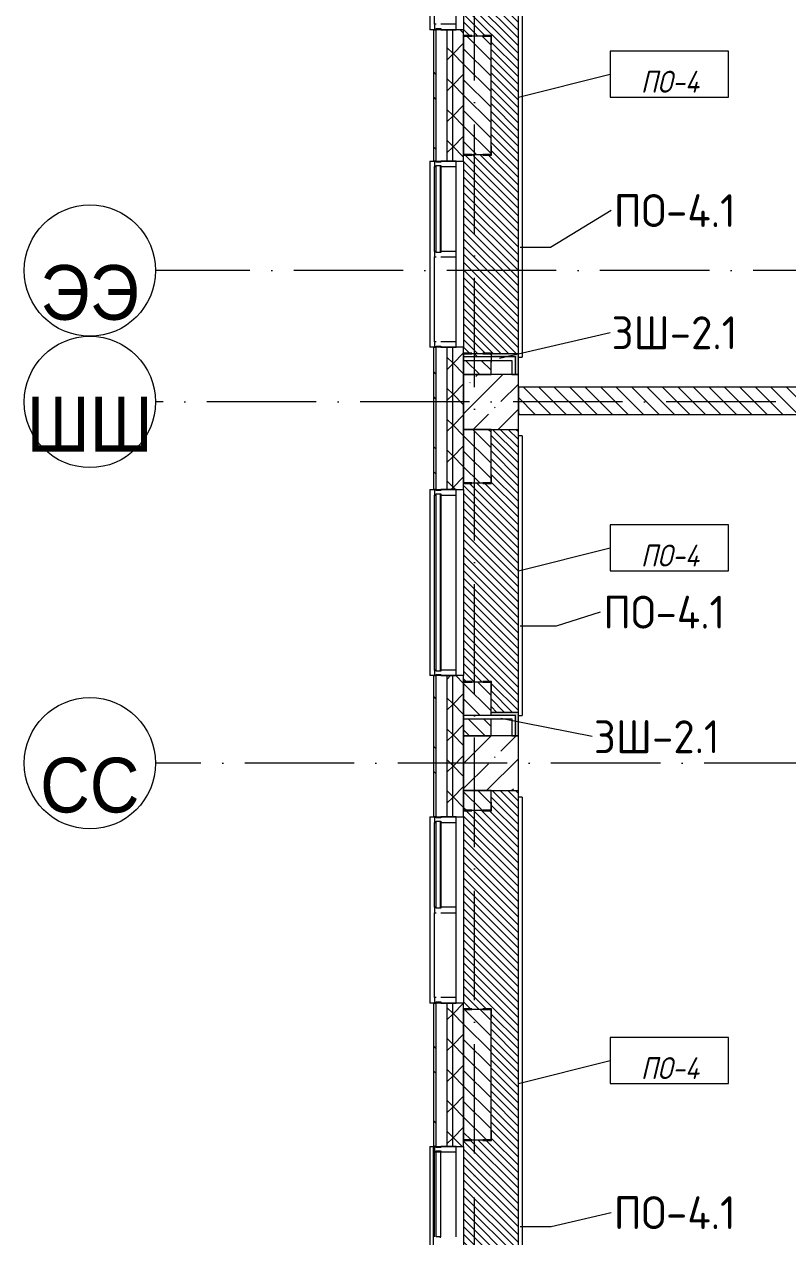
# Model space of a CAD drawing. Header units: millimetres. Extents: x -6467 to 106027, y -7090 to 195095.
# Drawn here: x -6467 to 513, y 68956 to 80031 of the extents above; entities that cross this region are included whole.
import ezdxf

# ---------------------------------------------------------------- set-up
doc = ezdxf.new("R2010")
doc.units = ezdxf.units.MM
doc.linetypes.add('50_200_ШТРИХ_1Т_ш5_п1_п1_', pattern=[1400, 1000, -200, 0, -200])
for name, color, linetype, lineweight in [('A-FLOR', 7, 'Continuous', 9), ('A-FLOR-IDEN', 7, 'Continuous', 9), ('A-GLAZ', 7, 'Continuous', 5), ('A-GLAZ-CWMG', 7, 'Continuous', 9), ('A-GLAZ-CWMG-1', 7, 'Continuous', 20), ('A-WALL', 7, 'Continuous', 5), ('A-WALL-FNSH-1', 7, 'Continuous', 5), ('A-WALL-IDEN', 7, 'Continuous', 9), ('I-WALL', 7, 'Continuous', 5), ('S-COLS', 7, 'Continuous', 9), ('S-COLS-1', 7, 'Continuous', 5)]:
    doc.layers.add(name, color=color, linetype=linetype, lineweight=lineweight)
for name, color, linetype, lineweight, true_color in [('A-FLOR-PATT-1', 7, 'Continuous', 5, 0xd61c12), ('A-GENM-1', 7, 'Continuous', 9, 0xaaaaaa), ('A-GENM-2', 7, 'Continuous', 20, 0xaaaaaa), ('A-WALL-1', 7, 'Continuous', 5, 0x77b143), ('A-WALL-3', 7, 'Continuous', 5, 0x787878), ('Оси-1', 7, 'Continuous', 20, 0xaaaaaa), ('Оси-2', 7, 'Continuous', 9, 0xaaaaaa), ('Оси-3', 7, '50_200_ШТРИХ_1Т_ш5_п1_п1_', 9, 0xaaaaaa)]:
    doc.layers.add(name, color=color, linetype=linetype, lineweight=lineweight, true_color=true_color)
doc.styles.add('Arial', font='arial.ttf', dxfattribs={"width": 0.9, "height": 500})
doc.styles.add('GOST Common', font='', dxfattribs={"height": 300})
doc.styles.add('GOST Common_I', font='', dxfattribs={"width": 0.9, "height": 200})
doc.styles.get('GOST Common').set_extended_font_data('GOST Common')
doc.styles.get('GOST Common_I').set_extended_font_data('GOST Common', italic=True)
pattern_1 = [(135, (0, 0), (-70.71068, -70.71068), [])]
pattern_2 = [(45, (0, 0), (-228.0985, 228.0985), []), (45, (228.1, 0), (-228.0985, 228.0985), [403.225, -80.645, 6.706, -73.939])]
pattern_3 = [(45, (0, 0), (-141.42136, 141.42136), []), (135, (0, 0), (-141.42136, -141.42136), [])]

# ---------------------------------------------------------------- blocks, each defined once
blk = doc.blocks.new('Прямоугольный импост - Импост структурный с накладкой - 180мм-22437098-АИ_План этажа Радиаторы_2')
at = {"layer": 'A-GLAZ-CWMG-1'}
for p, q in [((-50, 0), (-50, 17)), ((-50, 17), (0, 17)), ((-40, 0), (-50, 0)), ((-40, -40), (-40, 0)), ((0, 0), (-10, 0)), ((-10, 0), (-10, -40)), ((0, 17), (0, 0)), ((-50, -180), (-50, -40)), ((-50, -40), (-40, -40)), ((-10, -40), (0, -40)), ((0, -40), (0, -180)), ((0, -180), (-50, -180))]:
    blk.add_line(p, q, dxfattribs=at)
blk = doc.blocks.new('Прямоугольный импост - Импост структурный с накладкой - 180мм-22437099-АИ_План этажа Радиаторы_2')
at = {"layer": 'A-GLAZ-CWMG-1'}
for p, q in [((0, 17), (-50, 17)), ((-50, 17), (-50, 0)), ((-50, 0), (-40, 0)), ((-40, 0), (-40, -40)), ((-10, -40), (-10, 0)), ((-10, 0), (0, 0)), ((0, 0), (0, 17)), ((-40, -40), (-50, -40)), ((-50, -40), (-50, -180)), ((0, -40), (-10, -40)), ((0, -180), (0, -40)), ((-50, -180), (0, -180))]:
    blk.add_line(p, q, dxfattribs=at)
blk = doc.blocks.new('Прямоугольный импост - Импост структурный с накладкой - 180мм-22437089-АИ_План этажа Радиаторы_2')
at = {"layer": 'A-GLAZ-CWMG'}
for p, q in [((47650, 55111), (46050, 55111)), ((47650, 54931), (46050, 54931)), ((47650, 54914), (46050, 54914))]:
    blk.add_line(p, q, dxfattribs=at)
blk = doc.blocks.new('Прямоугольный импост - Импост структурный с накладкой - 180мм-22437111-АИ_План этажа Радиаторы_2')
at = {"layer": 'A-GLAZ-CWMG-1'}
for p, q in [((-50, 0), (-50, 17)), ((-50, 17), (0, 17)), ((0, 0), (-10, 0)), ((-10, 0), (-10, -40)), ((0, 17), (0, 0)), ((-50, -180), (-50, -40)), ((-10, -40), (0, -40)), ((0, -40), (0, -180)), ((0, -180), (-50, -180))]:
    blk.add_line(p, q, dxfattribs=at)
blk = doc.blocks.new('Прямоугольный импост - Импост структурный с накладкой - 180мм-V231-АИ_План этажа Радиаторы_2')
at = {"layer": 'A-GLAZ-CWMG'}
for p, q in [((49825, 55111), (49050, 55111)), ((49825, 54931), (49050, 54931)), ((49825, 54914), (49050, 54914))]:
    blk.add_line(p, q, dxfattribs=at)
blk = doc.blocks.new('Прямоугольный импост - Импост структурный с накладкой - 180мм-22071093-АИ_План этажа Радиаторы_2')
at = {"layer": 'A-GLAZ-CWMG'}
for p, q in [((23480, 63231), (23480, 64006)), ((23497, 64006), (23537, 64006)), ((23497, 63231), (23497, 64006)), ((23537, 63231), (23537, 64006)), ((23677, 63231), (23677, 64006)), ((23537, 63231), (23497, 63231))]:
    blk.add_line(p, q, dxfattribs=at)
blk = doc.blocks.new('Прямоугольный импост - Импост структурный с накладкой - 180мм-V232-АИ_План этажа Радиаторы_2')
at = {"layer": 'A-GLAZ-CWMG'}
for p, q in [((6637, 55111), (5862, 55111)), ((6637, 54914), (5862, 54914))]:
    blk.add_line(p, q, dxfattribs=at)
blk = doc.blocks.new('Прямоугольный импост - Импост структурный с накладкой - 180мм-V237-АИ_План этажа Радиаторы_2')
at = {"layer": 'A-GLAZ-CWMG-1'}
for p, q in [((-25, 0), (-25, 17)), ((-25, 17), (25, 17)), ((-15, 0), (-25, 0)), ((-15, -40), (-15, 0)), ((25, 17), (25, 0)), ((-25, -180), (-25, -40)), ((-25, -40), (-15, -40)), ((25, -40), (25, -180)), ((25, -180), (-25, -180))]:
    blk.add_line(p, q, dxfattribs=at)
blk = doc.blocks.new('Прямоугольный импост - Импост структурный с накладкой - 180мм-22437157-АИ_План этажа Радиаторы_2')
at = {"layer": 'A-GLAZ-CWMG-1'}
for p, q in [((0, 17), (-50, 17)), ((-50, 17), (-50, 0)), ((-50, 0), (-40, 0)), ((-40, 0), (-40, -40)), ((-10, -40), (-10, 0)), ((-10, 0), (0, 0)), ((0, 0), (0, 17)), ((-40, -40), (-50, -40)), ((-50, -40), (-50, -180)), ((0, -40), (-10, -40)), ((0, -180), (0, -40)), ((-50, -180), (0, -180))]:
    blk.add_line(p, q, dxfattribs=at)
blk = doc.blocks.new('Фахверк _газобетон торцы_231 - Фахверк _газобетон торцы_-25571172-АИ_План этажа Радиаторы_2')
at = {"layer": 'A-GENM-2'}
for p, q in [((89406, 156989), (89325, 156989)), ((89325, 156989), (89325, 156983)), ((89325, 156983), (89400, 156983)), ((89400, 156983), (89400, 156908)), ((89406, 156908), (89406, 156989)), ((89400, 156908), (89406, 156908)), ((89400, 156733), (89325, 156733)), ((89325, 156733), (89325, 156727)), ((89325, 156727), (89406, 156727)), ((89406, 156808), (89400, 156808)), ((89400, 156808), (89400, 156733)), ((89406, 156727), (89406, 156808))]:
    blk.add_line(p, q, dxfattribs=at)
blk = doc.blocks.new('Фахверк _газобетон торцы_232 - Фахверк _газобетон торцы_-25571192-АИ_План этажа Радиаторы_2')
at = {"layer": 'A-GENM-2'}
for p, q in [((89406, 11135), (89325, 11135)), ((89325, 11135), (89325, 11129)), ((89325, 11129), (89400, 11129)), ((89400, 11129), (89400, 11054)), ((89406, 11054), (89406, 11135)), ((89400, 11054), (89406, 11054)), ((89400, 10879), (89325, 10879)), ((89325, 10879), (89325, 10873)), ((89325, 10873), (89406, 10873)), ((89400, 10954), (89400, 10879)), ((89406, 10954), (89400, 10954)), ((89406, 10873), (89406, 10954))]:
    blk.add_line(p, q, dxfattribs=at)
blk = doc.blocks.new('Фахверк _газобетон торцы_233 - Фахверк _газобетон торцы_-25571212-АИ_План этажа Радиаторы_2')
at = {"layer": 'A-GENM-2'}
for p, q in [((89406, 156989), (89325, 156989)), ((89325, 156989), (89325, 156983)), ((89325, 156983), (89400, 156983)), ((89400, 156983), (89400, 156908)), ((89406, 156908), (89406, 156989)), ((89400, 156908), (89406, 156908)), ((89400, 156733), (89325, 156733)), ((89325, 156733), (89325, 156727)), ((89325, 156727), (89406, 156727)), ((89406, 156808), (89400, 156808)), ((89400, 156808), (89400, 156733)), ((89406, 156727), (89406, 156808))]:
    blk.add_line(p, q, dxfattribs=at)
blk = doc.blocks.new('Фахверк _газобетон торцы_234 - Фахверк _газобетон торцы_-25571232-АИ_План этажа Радиаторы_2')
at = {"layer": 'A-GENM-2'}
for p, q in [((89406, 11135), (89325, 11135)), ((89325, 11135), (89325, 11129)), ((89325, 11129), (89400, 11129)), ((89400, 11129), (89400, 11054)), ((89406, 11054), (89406, 11135)), ((89400, 11054), (89406, 11054)), ((89400, 10879), (89325, 10879)), ((89325, 10879), (89325, 10873)), ((89325, 10873), (89406, 10873)), ((89400, 10954), (89400, 10879)), ((89406, 10954), (89400, 10954)), ((89406, 10873), (89406, 10954))]:
    blk.add_line(p, q, dxfattribs=at)
blk = doc.blocks.new('Фахверк _газобетон торцы_235 - Фахверк _газобетон торцы_-25571252-АИ_План этажа Радиаторы_2')
at = {"layer": 'A-GENM-2'}
for p, q in [((89406, 156989), (89325, 156989)), ((89325, 156989), (89325, 156983)), ((89325, 156983), (89400, 156983)), ((89400, 156983), (89400, 156908)), ((89406, 156908), (89406, 156989)), ((89400, 156908), (89406, 156908)), ((89400, 156733), (89325, 156733)), ((89325, 156733), (89325, 156727)), ((89325, 156727), (89406, 156727)), ((89406, 156808), (89400, 156808)), ((89400, 156808), (89400, 156733)), ((89406, 156727), (89406, 156808))]:
    blk.add_line(p, q, dxfattribs=at)
blk = doc.blocks.new('Фахверк _газобетон торцы_243 - Фахверк _газобетон торцы_-25571590-АИ_План этажа Радиаторы_2')
at = {"layer": 'A-GENM-2'}
for p, q in [((89406, 11135), (89325, 11135)), ((89325, 11135), (89325, 11129)), ((89325, 11129), (89400, 11129)), ((89400, 11129), (89400, 11054)), ((89406, 11054), (89406, 11135)), ((89400, 11054), (89406, 11054)), ((89400, 10879), (89325, 10879)), ((89325, 10879), (89325, 10873)), ((89325, 10873), (89406, 10873)), ((89400, 10954), (89400, 10879)), ((89406, 10954), (89400, 10954)), ((89406, 10873), (89406, 10954))]:
    blk.add_line(p, q, dxfattribs=at)
blk = doc.blocks.new('Фахверк _газобетон торцы_245 - Фахверк _газобетон торцы_-25571636-АИ_План этажа Радиаторы_2')
at = {"layer": 'A-GENM-2'}
for p, q in [((89406, 11135), (89325, 11135)), ((89325, 11135), (89325, 11129)), ((89325, 11129), (89400, 11129)), ((89400, 11129), (89400, 11054)), ((89406, 11054), (89406, 11135)), ((89400, 11054), (89406, 11054)), ((89400, 10879), (89325, 10879)), ((89325, 10879), (89325, 10873)), ((89325, 10873), (89406, 10873)), ((89400, 10954), (89400, 10879)), ((89406, 10954), (89400, 10954)), ((89406, 10873), (89406, 10954))]:
    blk.add_line(p, q, dxfattribs=at)
blk = doc.blocks.new('Фахверк _газобетон торцы_246 - Фахверк _газобетон торцы_-25571656-АИ_План этажа Радиаторы_2')
at = {"layer": 'A-GENM-2'}
for p, q in [((89406, 156989), (89325, 156989)), ((89325, 156989), (89325, 156983)), ((89325, 156983), (89400, 156983)), ((89400, 156983), (89400, 156908)), ((89406, 156908), (89406, 156989)), ((89400, 156908), (89406, 156908)), ((89400, 156733), (89325, 156733)), ((89325, 156733), (89325, 156727)), ((89325, 156727), (89406, 156727)), ((89406, 156808), (89400, 156808)), ((89400, 156808), (89400, 156733)), ((89406, 156727), (89406, 156808))]:
    blk.add_line(p, q, dxfattribs=at)
blk = doc.blocks.new('Отлив_СКБ - Отлив витража-V394-АИ_План этажа Радиаторы_2')
at = {"layer": 'A-GLAZ'}
for p, q in [((0, 67), (0, 100)), ((1700, 100), (0, 100)), ((0, 2), (10, 2)), ((865, 2), (1660, 2)), ((1690, 2), (1700, 2)), ((1700, 100), (1700, 67)), ((1650, 0), (875, 0))]:
    blk.add_line(p, q, dxfattribs=at)
blk = doc.blocks.new('Отлив_СКБ - Отлив витража-V393-АИ_План этажа Радиаторы_2')
at = {"layer": 'A-GLAZ'}
for p, q in [((0, 67), (0, 100)), ((1700, 100), (0, 100)), ((0, 2), (10, 2)), ((40, 2), (1660, 2)), ((1690, 2), (1700, 2)), ((1700, 100), (1700, 67)), ((1650, 0), (50, 0))]:
    blk.add_line(p, q, dxfattribs=at)
blk = doc.blocks.new('Отлив_СКБ - Отлив витража-V395-АИ_План этажа Радиаторы_2')
at = {"layer": 'A-GLAZ'}
for p, q in [((0, 67), (0, 100)), ((1700, 100), (0, 100)), ((0, 2), (10, 2)), ((865, 2), (875, 2)), ((1650, 2), (1660, 2)), ((1690, 2), (1700, 2)), ((1700, 100), (1700, 67))]:
    blk.add_line(p, q, dxfattribs=at)
blk = doc.blocks.new('Ось сетки - Круг_Ø6_00__ISO-2_5_0_9K_-17386508-АИ_План этажа Радиаторы_2')
at = {"layer": 'Оси-1'}
blk.add_circle((0, 0), 3, dxfattribs=at)
blk = doc.blocks.new('AAR_СКБ_Марка_Перекрытия_1 мм - Марка пола-27961726-АИ_План этажа Радиаторы_2')
at = {"layer": 'A-FLOR-IDEN'}
for p, q in [((2.723, 2.101), (-2.69, 2.101)), ((-2.69, 2.101), (-2.69, 0)), ((2.723, 0), (2.723, 2.101)), ((-2.69, 0), (2.723, 0))]:
    blk.add_line(p, q, dxfattribs=at)

msp = doc.modelspace()

# ---------------------------------------------------------------- hatches: boundary and pattern name
at = {"layer": 'A-FLOR-PATT-1'}
h = msp.add_hatch(dxfattribs=at)
h.set_pattern_fill('FP_345', color=256, style=0, pattern_type=2)
h.set_pattern_definition([(315, (-2200, 79305.87), (35.3553, 35.3553), [])])
h.paths.add_polyline_path([(-2194, 77021), (-1950, 77021), (-1950, 81601), (-2200, 81601), (-2200, 81735), (-2275, 81735), (-2275, 81741), (-2375, 81741), (-2375, 81735), (-2450, 81735), (-2449, 79927), (-2375, 79927), (-2375, 79921), (-2275, 79921), (-2275, 79927), (-2194, 79927), (-2194, 79846), (-2200, 79846), (-2200, 78916), (-2194, 78916), (-2194, 78835), (-2275, 78835), (-2275, 78841), (-2375, 78841), (-2375, 78835), (-2450, 78835), (-2450, 77027), (-2375, 77027), (-2375, 77021), (-2275, 77021), (-2275, 77027), (-2194, 77027), (-2194, 77022)])
h = msp.add_hatch(dxfattribs=at)
h.set_pattern_fill('FP_344', color=256, style=0, pattern_type=2)
h.set_pattern_definition([(315, (-2200, 74931.04), (35.3553, 35.3553), [])])
h.paths.add_polyline_path([(-2200, 73746), (-1950, 73746), (-1950, 76331), (-2200, 76331), (-2200, 75916), (-2194, 75916), (-2194, 75835), (-2275, 75835), (-2275, 75841), (-2375, 75841), (-2375, 75835), (-2450, 75835), (-2449, 74027), (-2375, 74027), (-2375, 74021), (-2275, 74021), (-2275, 74027), (-2194, 74027), (-2194, 73946), (-2200, 73946)])
h = msp.add_hatch(dxfattribs=at)
h.set_pattern_fill('FP_343', color=256, style=0, pattern_type=2)
h.set_pattern_definition([(315, (-2200, 70355.87), (35.3553, 35.3553), [])])
h.paths.add_polyline_path([(-1950, 67681), (-1950, 73031), (-2200, 73031), (-2200, 72926), (-2194, 72926), (-2194, 72845), (-2275, 72845), (-2275, 72851), (-2375, 72851), (-2375, 72845), (-2450, 72845), (-2449, 71037), (-2375, 71037), (-2375, 71031), (-2275, 71031), (-2275, 71037), (-2194, 71037), (-2194, 70956), (-2200, 70956), (-2200, 69916), (-2194, 69916), (-2194, 69835), (-2275, 69835), (-2275, 69841), (-2375, 69841), (-2375, 69835), (-2450, 69835), (-2450, 68027), (-2375, 68027), (-2375, 68021), (-2275, 68021), (-2275, 68027), (-2194, 68027), (-2194, 67946), (-2200, 67946), (-2200, 67681), (-2050, 67681)])
at = {"layer": 'A-WALL'}
h = msp.add_hatch(dxfattribs=at)
h.set_pattern_fill('FP_125', color=256, style=0, pattern_type=2)
h.set_pattern_definition(pattern_3)
h.paths.add_polyline_path([(-2600, 55031), (-2550, 55031), (-2550, 56181), (-2600, 56181), (-2600, 55298)])
h.paths.add_polyline_path([(-2570, 57881), (-2550, 57881), (-2550, 59181), (-2600, 59181), (-2600, 57881)])
h.paths.add_polyline_path([(-2600, 60881), (-2550, 60881), (-2550, 62181), (-2600, 62181), (-2600, 60930)])
h.paths.add_polyline_path([(-2550, 63881), (-2550, 65181), (-2600, 65181), (-2600, 63881), (-2570, 63881)])
h.paths.add_polyline_path([(-2570, 66881), (-2550, 66881), (-2550, 68081), (-2600, 68081), (-2600, 66881)])
h.paths.add_polyline_path([(-2600, 69781), (-2550, 69781), (-2550, 71091), (-2600, 71091), (-2600, 70081)])
h.paths.add_polyline_path([(-2570, 72791), (-2550, 72791), (-2550, 74081), (-2600, 74081), (-2600, 72791)])
h.paths.add_polyline_path([(-2600, 75781), (-2550, 75781), (-2550, 77081), (-2600, 77081), (-2600, 76416)])
h.paths.add_polyline_path([(-2570, 78781), (-2550, 78781), (-2550, 79981), (-2600, 79981), (-2600, 78781)])
h.paths.add_polyline_path([(-2600, 81681), (-2550, 81681), (-2550, 83081), (-2600, 83081), (-2600, 82048)])
h.paths.add_polyline_path([(-2570, 84781), (-2550, 84781), (-2550, 85831), (-2600, 85831), (-2600, 84781)])
h = msp.add_hatch(dxfattribs=at)
h.set_pattern_fill('FP_125', color=256, style=0, pattern_type=2)
h.set_pattern_definition(pattern_3)
h.paths.add_polyline_path([(-2450, 55081), (-2450, 56181), (-2550, 56181), (-2550, 55081)])
h.paths.add_polyline_path([(-2450, 57881), (-2450, 59181), (-2550, 59181), (-2550, 57881)])
h.paths.add_polyline_path([(-2450, 60881), (-2450, 62181), (-2550, 62181), (-2550, 60881)])
h.paths.add_polyline_path([(-2550, 63881), (-2450, 63881), (-2450, 65181), (-2550, 65181), (-2550, 64450)])
h.paths.add_polyline_path([(-2550, 66881), (-2450, 66881), (-2450, 68081), (-2550, 68081), (-2550, 67181)])
h.paths.add_polyline_path([(-2550, 69781), (-2450, 69781), (-2450, 71091), (-2550, 71091), (-2550, 70081)])
h.paths.add_polyline_path([(-2450, 72791), (-2450, 74081), (-2550, 74081), (-2550, 72791)])
h.paths.add_polyline_path([(-2450, 75781), (-2450, 77081), (-2550, 77081), (-2550, 75781)])
h.paths.add_polyline_path([(-2450, 78781), (-2450, 79981), (-2550, 79981), (-2550, 78781)])
h.paths.add_polyline_path([(-2550, 81681), (-2450, 81681), (-2450, 83081), (-2550, 83081), (-2550, 82048)])
h.paths.add_polyline_path([(-2450, 84781), (-2450, 85781), (-2550, 85781), (-2550, 84781)])
at = {"layer": 'A-WALL-1'}
for points in [[(-1975, 76996), (-1975, 77021), (-2200, 77021), (-2200, 76996), (-2010, 76996)], [(-1950, 76831), (-1950, 77021), (-1975, 77021), (-1975, 76831)], [(-1975, 73721), (-1950, 73721), (-1950, 73746), (-2200, 73746), (-2200, 73721), (-2155, 73721)], [(-1950, 73531), (-1950, 73721), (-1975, 73721), (-1975, 73531)]]:
    msp.add_hatch(color=256, dxfattribs=at).paths.add_polyline_path(points)
at = {"layer": 'A-WALL-3'}
h = msp.add_hatch(dxfattribs=at)
h.set_pattern_fill('FP_124', color=256, style=0, pattern_type=2)
h.set_pattern_definition([(135, (0, 0), (-342.1478, -342.1478), []), (135, (228.1, 0), (-342.1478, -342.1478), [])])
h.paths.add_polyline_path([(-2727, 54904), (-2700, 54904), (-2700, 56181), (-2727, 56181), (-2727, 55298)])
h.paths.add_polyline_path([(-2727, 57881), (-2700, 57881), (-2700, 59181), (-2727, 59181), (-2727, 58114)])
h.paths.add_polyline_path([(-2700, 60881), (-2700, 62181), (-2727, 62181), (-2727, 60881)])
h.paths.add_polyline_path([(-2727, 63881), (-2700, 63881), (-2700, 65181), (-2727, 65181), (-2727, 64450)])
h.paths.add_polyline_path([(-2727, 66881), (-2700, 66881), (-2700, 68081), (-2727, 68081), (-2727, 67265)])
h.paths.add_polyline_path([(-2700, 69781), (-2700, 71091), (-2727, 71091), (-2727, 69781)])
h.paths.add_polyline_path([(-2700, 72791), (-2700, 74081), (-2727, 74081), (-2727, 72791)])
h.paths.add_polyline_path([(-2700, 75781), (-2700, 77081), (-2727, 77081), (-2727, 75781)])
h.paths.add_polyline_path([(-2700, 78781), (-2700, 79981), (-2727, 79981), (-2727, 78781)])
h.paths.add_polyline_path([(-2700, 81681), (-2700, 83081), (-2727, 83081), (-2727, 81681)])
h.paths.add_polyline_path([(-2700, 84781), (-2700, 85958), (-2727, 85958), (-2727, 84781)])
at = {"layer": 'I-WALL'}
h = msp.add_hatch(dxfattribs=at)
h.set_pattern_fill('FP_2', color=256, style=0, pattern_type=2)
h.set_pattern_definition(pattern_1)
h.paths.add_polyline_path([(-2200, 55681), (-2200, 55811), (-2450, 55811), (-2450, 55681)])
h.paths.add_polyline_path([(-2200, 55846), (-2200, 56121), (-2450, 56121), (-2450, 55846)])
h.paths.add_polyline_path([(-2200, 57941), (-2200, 58681), (-2450, 58681), (-2450, 57941)])
h.paths.add_polyline_path([(-2450, 60941), (-2200, 60941), (-2200, 61376), (-2450, 61376)])
h.paths.add_polyline_path([(-2200, 61411), (-2200, 61531), (-2450, 61531), (-2450, 61411)])
h.paths.add_polyline_path([(-2200, 62031), (-2200, 62121), (-2450, 62121), (-2450, 62031)])
h.paths.add_polyline_path([(-2450, 63941), (-2200, 63941), (-2200, 65121), (-2450, 65121), (-2450, 64450)])
h.paths.add_polyline_path([(-2200, 66941), (-2200, 67026), (-2450, 67026), (-2450, 66941)])
h.paths.add_polyline_path([(-2450, 67061), (-2200, 67061), (-2200, 67181), (-2450, 67181)])
h.paths.add_polyline_path([(-2450, 67681), (-2200, 67681), (-2200, 68021), (-2450, 68021), (-2450, 67969)])
h.paths.add_polyline_path([(-2450, 69841), (-2200, 69841), (-2200, 71031), (-2450, 71031), (-2450, 70081)])
h.paths.add_polyline_path([(-2200, 72851), (-2200, 73031), (-2450, 73031), (-2450, 72851)])
h.paths.add_polyline_path([(-2200, 73531), (-2200, 73686), (-2450, 73686), (-2450, 73531)])
h.paths.add_polyline_path([(-2450, 73721), (-2200, 73721), (-2200, 74021), (-2450, 74021), (-2450, 73953)])
h.paths.add_polyline_path([(-2200, 75841), (-2200, 76331), (-2450, 76331), (-2450, 75841)])
h.paths.add_polyline_path([(-2200, 76831), (-2200, 76961), (-2450, 76961), (-2450, 76831)])
h.paths.add_polyline_path([(-2450, 76996), (-2200, 76996), (-2200, 77021), (-2450, 77021)])
h.paths.add_polyline_path([(-2200, 78841), (-2200, 79921), (-2450, 79921), (-2450, 78841)])
h.paths.add_polyline_path([(-2200, 81741), (-2200, 81781), (-2450, 81781), (-2450, 81741)])
h.paths.add_polyline_path([(-2200, 82281), (-2200, 83021), (-2450, 83021), (-2450, 82281)])
h.paths.add_polyline_path([(-2200, 84841), (-2200, 85026), (-2450, 85026), (-2450, 84841)])
h.paths.add_polyline_path([(-2200, 85061), (-2200, 85181), (-2450, 85181), (-2450, 85061)])
h = msp.add_hatch(dxfattribs=at)
h.set_pattern_fill('FP_2', color=256, style=0, pattern_type=2)
h.set_pattern_definition(pattern_1)
h.paths.add_polyline_path([(5050, 76466), (5050, 76716), (-1950, 76716), (-1950, 76466), (4700, 76466)])
at = {"layer": 'S-COLS-1'}
h = msp.add_hatch(dxfattribs=at)
h.set_pattern_fill('FP_1', color=256, style=0, pattern_type=2)
h.set_pattern_definition(pattern_2)
h.paths.add_polyline_path([(-1950, 76331), (-1950, 76831), (-2450, 76831), (-2450, 76331), (-2155, 76331)])
h = msp.add_hatch(dxfattribs=at)
h.set_pattern_fill('FP_1', color=256, style=0, pattern_type=2)
h.set_pattern_definition(pattern_2)
h.paths.add_polyline_path([(-2155, 73031), (-1950, 73031), (-1950, 73531), (-2450, 73531), (-2450, 73031), (-2200, 73031)])

# ---------------------------------------------------------------- linework, layer by layer
at = {"layer": 'A-FLOR'}
for p, q in [((-2450, 81681), (-2450, 79981)), ((-1950, 77021), (-1950, 81601)), ((-2450, 78781), (-2450, 77081)), ((-1950, 73746), (-1950, 76331)), ((-2450, 75781), (-2450, 74081)), ((-1950, 67681), (-1950, 73031)), ((-2450, 72791), (-2450, 71091)), ((-2450, 69781), (-2450, 68081))]:
    msp.add_line(p, q, dxfattribs=at)
at = {"layer": 'A-FLOR-IDEN'}
for p, q in [((-1950, 79366), (-1112, 79576)), ((-1950, 75039), (-1112, 75249)), ((-1950, 70356), (-1112, 70566))]:
    msp.add_line(p, q, dxfattribs=at)
at = {"layer": 'A-WALL'}
for p, q in [((-1915, 81601), (-1915, 76991)), ((-2700, 78781), (-2700, 79981)), ((-2600, 78781), (-2600, 79981)), ((-2550, 78781), (-2550, 79981)), ((-2200, 79921), (-2450, 79921)), ((-2450, 79921), (-2450, 78841)), ((-2200, 78841), (-2200, 79921)), ((-2450, 78841), (-2200, 78841)), ((-2700, 75781), (-2700, 77081)), ((-2600, 75781), (-2600, 77081)), ((-2550, 75781), (-2550, 77081)), ((-2200, 77021), (-2450, 77021)), ((-2450, 77021), (-2450, 76831)), ((-2450, 76996), (-1975, 76996)), ((-2200, 77021), (-2200, 76996)), ((-1975, 76831), (-1975, 76996)), ((-1950, 76991), (-1915, 76991)), ((-2450, 76961), (-2010, 76961)), ((-2200, 76831), (-2200, 76961)), ((-2010, 76961), (-2010, 76831)), ((-2450, 76831), (-2200, 76831)), ((-2010, 76831), (-1975, 76831)), ((5050, 76716), (-1950, 76716)), ((-1950, 76716), (-1950, 76466)), ((-1950, 76466), (5050, 76466)), ((-2450, 76331), (-2450, 75841)), ((-2200, 76331), (-2450, 76331)), ((-2200, 75841), (-2200, 76331)), ((-1915, 76271), (-1950, 76271)), ((-1915, 76271), (-1915, 73716)), ((-2450, 75841), (-2200, 75841)), ((-2700, 72791), (-2700, 74081)), ((-2600, 72791), (-2600, 74081)), ((-2550, 72791), (-2550, 74081)), ((-2200, 74021), (-2450, 74021)), ((-2450, 74021), (-2450, 73531)), ((-2200, 73721), (-2200, 74021)), ((-2450, 73721), (-1975, 73721)), ((-2450, 73686), (-2010, 73686)), ((-2200, 73531), (-2200, 73686)), ((-2010, 73686), (-2010, 73531)), ((-1975, 73531), (-1975, 73721)), ((-1950, 73716), (-1915, 73716)), ((-2450, 73531), (-2200, 73531)), ((-2010, 73531), (-1975, 73531)), ((-2450, 73031), (-2450, 72851)), ((-2200, 73031), (-2450, 73031)), ((-2200, 72851), (-2200, 73031)), ((-1915, 72971), (-1950, 72971)), ((-1915, 72971), (-1915, 67681)), ((-2450, 72851), (-2200, 72851)), ((-2700, 69781), (-2700, 71091)), ((-2600, 69781), (-2600, 71091)), ((-2550, 69781), (-2550, 71091)), ((-2200, 71031), (-2450, 71031)), ((-2450, 71031), (-2450, 69841)), ((-2200, 69841), (-2200, 71031)), ((-2727, 68081), (-2727, 69781)), ((-2450, 69841), (-2200, 69841))]:
    msp.add_line(p, q, dxfattribs=at)
at = {"layer": 'A-WALL-FNSH-1'}
for p, q in [((-2727, 79981), (-2727, 78781)), ((-2450, 79981), (-2727, 79981)), ((-2450, 78781), (-2450, 79981)), ((-2727, 78781), (-2450, 78781)), ((-2727, 77081), (-2727, 75781)), ((-2450, 77081), (-2727, 77081)), ((-2450, 75781), (-2450, 77081)), ((-1950, 77021), (-2200, 77021)), ((-1950, 76831), (-1950, 77021)), ((-1975, 76831), (-1950, 76831)), ((-2727, 75781), (-2450, 75781)), ((-2727, 74081), (-2727, 72791)), ((-2450, 74081), (-2727, 74081)), ((-2450, 72791), (-2450, 74081)), ((-1950, 73746), (-2200, 73746)), ((-1950, 73531), (-1950, 73746)), ((-1975, 73531), (-1950, 73531)), ((-2727, 72791), (-2450, 72791)), ((-2727, 71091), (-2727, 69781)), ((-2450, 71091), (-2727, 71091)), ((-2450, 69781), (-2450, 71091)), ((-2727, 69781), (-2450, 69781))]:
    msp.add_line(p, q, dxfattribs=at)
at = {"layer": 'A-WALL-IDEN'}
for p, q in [((-1655, 77995), (-1102, 78333)), ((-1932, 77995), (-1655, 77995)), ((-2122, 76981), (-1112, 77216)), ((-1602, 74536), (-1198, 74664)), ((-1932, 74536), (-1602, 74536)), ((-2111, 73692), (-1274, 73527)), ((-1650, 69051), (-1102, 69179)), ((-1932, 69051), (-1650, 69051))]:
    msp.add_line(p, q, dxfattribs=at)
at = {"layer": 'S-COLS'}
for p, q in [((-2200, 76831), (-2450, 76831)), ((-2450, 76331), (-2200, 76331)), ((-2200, 73531), (-2450, 73531)), ((-2450, 73031), (-2200, 73031))]:
    msp.add_line(p, q, dxfattribs=at)
at = {"layer": 'S-COLS-1'}
for p, q in [((-2450, 76831), (-2450, 76331)), ((-1950, 76831), (-2200, 76831)), ((-1950, 76331), (-1950, 76831)), ((-2200, 76331), (-1950, 76331)), ((-2450, 73531), (-2450, 73031)), ((-1950, 73531), (-2200, 73531)), ((-1950, 73031), (-1950, 73531)), ((-2200, 73031), (-1950, 73031))]:
    msp.add_line(p, q, dxfattribs=at)
at = {"layer": 'Оси-3'}
for p, q in [((-2350, -5890), (-2350, 91281)), ((50200, 77781), (-5267, 77781)), ((32605, 76581), (-5267, 76581)), ((24550, 73281), (-5267, 73281))]:
    msp.add_line(p, q, dxfattribs=at)

# ---------------------------------------------------------------- block references
at = {"layer": 'A-FLOR-IDEN', "xscale": 199.9999999999999, "yscale": 199.9999999999999, "zscale": 199.9999999999999}
for p in [(-574, 79366), (-574, 75039), (-574, 70356)]:
    msp.add_blockref('AAR_СКБ_Марка_Перекрытия_1 мм - Марка пола-27961726-АИ_План этажа Радиаторы_2', p, dxfattribs=at)
at = {"layer": 'A-GENM-1'}
for name, p, rotation in [('Фахверк _газобетон торцы_231 - Фахверк _газобетон торцы_-25571172-АИ_План этажа Радиаторы_2', (154533, -9479), 89.9999999999999), ('Фахверк _газобетон торцы_232 - Фахверк _газобетон торцы_-25571192-АИ_План этажа Радиаторы_2', (-13329, 168241), 270.0000000000001), ('Фахверк _газобетон торцы_233 - Фахверк _газобетон торцы_-25571212-АИ_План этажа Радиаторы_2', (154533, -12379), 89.9999999999999), ('Фахверк _газобетон торцы_234 - Фахверк _газобетон торцы_-25571232-АИ_План этажа Радиаторы_2', (-13329, 165241), 270.0000000000001), ('Фахверк _газобетон торцы_235 - Фахверк _газобетон торцы_-25571252-АИ_План этажа Радиаторы_2', (154533, -15379), 89.9999999999999), ('Фахверк _газобетон торцы_245 - Фахверк _газобетон торцы_-25571636-АИ_План этажа Радиаторы_2', (-13329, 162251), 270.0000000000001), ('Фахверк _газобетон торцы_246 - Фахверк _газобетон торцы_-25571656-АИ_План этажа Радиаторы_2', (154533, -18369), 89.9999999999999), ('Фахверк _газобетон торцы_243 - Фахверк _газобетон торцы_-25571590-АИ_План этажа Радиаторы_2', (-13329, 159241), 270.0000000000001)]:
    msp.add_blockref(name, p, dxfattribs=dict(at, rotation=rotation))
at = {"layer": 'A-GLAZ', "rotation": 89.99999999999937}
for name, p in [('Отлив_СКБ - Отлив витража-V394-АИ_План этажа Радиаторы_2', (-2660, 79981)), ('Отлив_СКБ - Отлив витража-V394-АИ_План этажа Радиаторы_2', (-2660, 77081)), ('Отлив_СКБ - Отлив витража-V393-АИ_План этажа Радиаторы_2', (-2660, 74081)), ('Отлив_СКБ - Отлив витража-V394-АИ_План этажа Радиаторы_2', (-2660, 71091)), ('Отлив_СКБ - Отлив витража-V395-АИ_План этажа Радиаторы_2', (-2660, 68081))]:
    msp.add_blockref(name, p, dxfattribs=at)
at = {"layer": 'A-GLAZ-CWMG'}
for name, p, rotation in [('Прямоугольный импост - Импост структурный с накладкой - 180мм-V232-АИ_План этажа Радиаторы_2', (-57631, 86668), 269.9999999999995), ('Прямоугольный импост - Импост структурный с накладкой - 180мм-22437157-АИ_План этажа Радиаторы_2', (-2700, 78781), 89.99999999999775), ('Прямоугольный импост - Импост структурный с накладкой - 180мм-V231-АИ_План этажа Радиаторы_2', (-57631, 127781), 269.9999999999995), ('Прямоугольный импост - Импост структурный с накладкой - 180мм-V232-АИ_План этажа Радиаторы_2', (-57631, 83768), 269.9999999999995), ('Прямоугольный импост - Импост структурный с накладкой - 180мм-22437099-АИ_План этажа Радиаторы_2', (-2700, 75781), 89.99999999999775), ('Прямоугольный импост - Импост структурный с накладкой - 180мм-22437089-АИ_План этажа Радиаторы_2', (-57631, 121781), 269.9999999999995), ('Прямоугольный импост - Импост структурный с накладкой - 180мм-22437157-АИ_План этажа Радиаторы_2', (-2700, 72791), 89.99999999999775), ('Прямоугольный импост - Импост структурный с накладкой - 180мм-V231-АИ_План этажа Радиаторы_2', (-57631, 121791), 269.9999999999995), ('Прямоугольный импост - Импост структурный с накладкой - 180мм-V232-АИ_План этажа Радиаторы_2', (-57631, 77778), 269.9999999999995), ('Прямоугольный импост - Импост структурный с накладкой - 180мм-22437157-АИ_План этажа Радиаторы_2', (-2700, 69781), 89.99999999999775)]:
    msp.add_blockref(name, p, dxfattribs=dict(at, rotation=rotation))
at = {"layer": 'A-GLAZ-CWMG', "extrusion": (0, 0, -1), "rotation": 270.0000000000022}
for name, p in [('Прямоугольный импост - Импост структурный с накладкой - 180мм-22437111-АИ_План этажа Радиаторы_2', (2700, 79981)), ('Прямоугольный импост - Импост структурный с накладкой - 180мм-V237-АИ_План этажа Радиаторы_2', (2700, 77931)), ('Прямоугольный импост - Импост структурный с накладкой - 180мм-22437111-АИ_План этажа Радиаторы_2', (2700, 77081)), ('Прямоугольный импост - Импост структурный с накладкой - 180мм-22437098-АИ_План этажа Радиаторы_2', (2700, 74081)), ('Прямоугольный импост - Импост структурный с накладкой - 180мм-V237-АИ_План этажа Радиаторы_2', (2700, 71941)), ('Прямоугольный импост - Импост структурный с накладкой - 180мм-22437111-АИ_План этажа Радиаторы_2', (2700, 71091))]:
    msp.add_blockref(name, p, dxfattribs=at)
at = {"layer": 'A-GLAZ-CWMG'}
msp.add_blockref('Прямоугольный импост - Импост структурный с накладкой - 180мм-22071093-АИ_План этажа Радиаторы_2', (-26197, 5725), dxfattribs=at)
at = {"layer": 'Оси-1', "xscale": 199.9999999999999, "yscale": 199.9999999999999, "zscale": 199.9999999999999}
for p, rotation in [((-5867, 77781), 89.99999999999982), ((-5867, 76581), 89.9999999999998), ((-5867, 73281), 89.99999999999982)]:
    msp.add_blockref('Ось сетки - Круг_Ø6_00__ISO-2_5_0_9K_-17386508-АИ_План этажа Радиаторы_2', p, dxfattribs=dict(at, rotation=rotation))

# ---------------------------------------------------------------- texts
at = {"layer": 'A-FLOR-IDEN', "char_height": 200, "width": 572.4, "attachment_point": 5, "line_spacing_factor": 1.022766, "style": 'GOST Common_I'}
for insert in [(-564, 79506), (-564, 75178), (-564, 70496)]:
    msp.add_mtext('\\pxqc,t0.9,1.8,2.7,3.6,4.5,5.4,6.3,7.2,8.1,9,9.9,10.8,11.7,12.6,13.5,14.4,15.3,16.2,17.1,18,18.9,19.8,20.7,21.6,22.5,23.4,24.3,25.2,26.1,27,27.9,28.8;{ПО-4}', dxfattribs=dict(at, insert=insert))
at = {"layer": 'A-WALL-IDEN', "char_height": 300, "attachment_point": 2, "line_spacing_factor": 1.022766, "style": 'GOST Common'}
for s, insert, width in [('\\pxqc,t0.26667,0.53333,0.8,1.06667,1.33333,1.6,1.86667,2.13333,2.4,2.66667,2.93333,3.2,3.46667,3.73333,4,4.26667,4.53333,4.8,5.06667,5.33333,5.6,5.86667,6.13333,6.4,6.66667,6.93333,7.2,7.46667,7.73333,8,8.26667,8.53333;{ПО-4.1}', (-520, 78479), 1178), ('\\pxqc,t0.26667,0.53333,0.8,1.06667,1.33333,1.6,1.86667,2.13333,2.4,2.66667,2.93333,3.2,3.46667,3.73333,4,4.26667,4.53333,4.8,5.06667,5.33333,5.6,5.86667,6.13333,6.4,6.66667,6.93333,7.2,7.46667,7.73333,8,8.26667,8.53333;{ЗШ-2.1}', (-523, 77363), 1190), ('\\pxqc,t0.26667,0.53333,0.8,1.06667,1.33333,1.6,1.86667,2.13333,2.4,2.66667,2.93333,3.2,3.46667,3.73333,4,4.26667,4.53333,4.8,5.06667,5.33333,5.6,5.86667,6.13333,6.4,6.66667,6.93333,7.2,7.46667,7.73333,8,8.26667,8.53333;{ПО-4.1}', (-616, 74811), 1178), ('\\pxqc,t0.26667,0.53333,0.8,1.06667,1.33333,1.6,1.86667,2.13333,2.4,2.66667,2.93333,3.2,3.46667,3.73333,4,4.26667,4.53333,4.8,5.06667,5.33333,5.6,5.86667,6.13333,6.4,6.66667,6.93333,7.2,7.46667,7.73333,8,8.26667,8.53333;{ЗШ-2.1}', (-685, 73673), 1190), ('\\pxqc,t0.26667,0.53333,0.8,1.06667,1.33333,1.6,1.86667,2.13333,2.4,2.66667,2.93333,3.2,3.46667,3.73333,4,4.26667,4.53333,4.8,5.06667,5.33333,5.6,5.86667,6.13333,6.4,6.66667,6.93333,7.2,7.46667,7.73333,8,8.26667,8.53333;{ПО-4.1}', (-520, 69326), 1178)]:
    msp.add_mtext(s, dxfattribs=dict(at, insert=insert, width=width))
at = {"layer": 'Оси-2', "char_height": 500, "attachment_point": 5, "line_spacing_factor": 0.936439, "style": 'Arial'}
for s, insert, width in [('\\pxqc,t4.572,9.144,13.716,18.288,22.86,27.432,32.004,36.576,41.148,45.72,50.292,54.864,59.436,64.008,68.58,73.152,77.724,82.296,86.868,91.44,96.012,100.584,105.156,109.728,114.3,118.872,123.444,128.016,132.588,137.16,141.732,146.304;{ЭЭ}', (-5868, 77578), 916.2), ('\\pxqc,t4.572,9.144,13.716,18.288,22.86,27.432,32.004,36.576,41.148,45.72,50.292,54.864,59.436,64.008,68.58,73.152,77.724,82.296,86.868,91.44,96.012,100.584,105.156,109.728,114.3,118.872,123.444,128.016,132.588,137.16,141.732,146.304;{ШШ}', (-5868, 76378), 1179), ('\\pxqc,t4.572,9.144,13.716,18.288,22.86,27.432,32.004,36.576,41.148,45.72,50.292,54.864,59.436,64.008,68.58,73.152,77.724,82.296,86.868,91.44,96.012,100.584,105.156,109.728,114.3,118.872,123.444,128.016,132.588,137.16,141.732,146.304;{СС}', (-5868, 73078), 916.2)]:
    msp.add_mtext(s, dxfattribs=dict(at, insert=insert, width=width))

doc.saveas('drawing.dxf')
